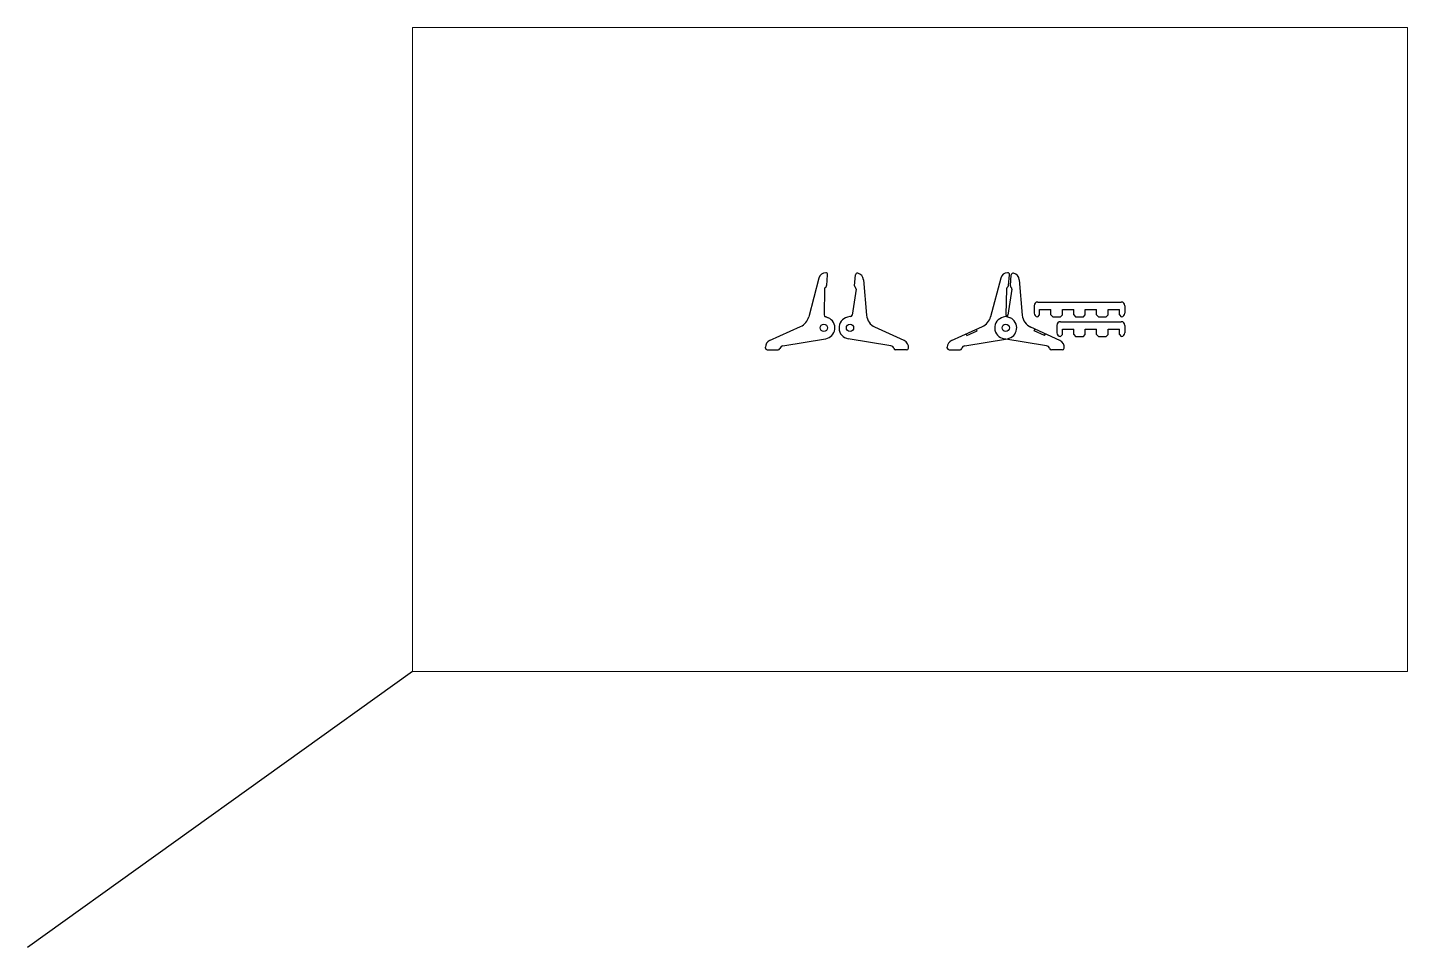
# Paper-space layout 'Sheet1' of a CAD drawing. Header units: inches. Extents: x -6.6 to 17, y -4.7 to 11.
# The model-space entities are those that its viewports show. They can reach past a viewport. Long polylines and large blocks are cut down to what shows.
import ezdxf

# ---------------------------------------------------------------- set-up
doc = ezdxf.new("R2010")
doc.units = ezdxf.units.IN
doc.header["$MEASUREMENT"] = 0
doc.layers.add('CUT', color=1, linetype='Continuous')
doc.layers.add('ETCH', color=5, linetype='Continuous')

# ---------------------------------------------------------------- blocks, each defined once
blk = doc.blocks.new('BackHolder')
at = {"layer": 'CUT'}
for p, q in [((0.079, 0.72), (0.095, 0.906)), ((0.231, 0.822), (0.282, 0.218)), ((0.103, 0.662), (0.037, 0.219)), ((-0.003, 0.192), (-0.044, 0.182)), ((0.927, -0.217), (0.427, 0.011)), ((0.698, -0.304), (-0.03, -0.185)), ((0.968, -0.375), (0.779, -0.375))]:
    blk.add_line(p, q, dxfattribs=at)
blk.add_circle((0, 0), 0.0625, dxfattribs=at)
for centre, radius, start, end in [((0.11, 0.717), 0.0312, 175, 233.4665), ((0.126, 0.903), 0.0312, 78.0063, 175), ((0.107, 0.811), 0.125, 4.8156, 78.0063), ((0.073, 0.667), 0.0312, 351.4237, 53.4665), ((0, 0), 0.188, 103.5126, 260.7225), ((0.004, 0.162), 0.0312, 88.2033, 103.5126), ((0.006, 0.224), 0.0312, 268.2033, 351.4237), ((0.531, 0.239), 0.25, 184.8156, 245.4832), ((0.875, -0.33), 0.125, 351.7989, 65.4832), ((0.688, -0.366), 0.0625, 13.4895, 80.7225), ((0.779, -0.344), 0.0312, 193.4895, 270), ((0.968, -0.344), 0.0312, 270, 351.7989)]:
    blk.add_arc(centre, radius, start, end, dxfattribs=at)
blk = doc.blocks.new('FrontHolder')
at = {"layer": 'CUT'}
for p, q in [((-0.085, 0.85), (-0.26, 0.188)), ((0.048, 0.722), (0.064, 0.909)), ((0.013, 0.67), (0.002, 0.222)), ((-0.927, -0.217), (-0.398, 0.025)), ((0.037, 0.188), (0.075, 0.172)), ((-0.7, -0.304), (0.03, -0.185)), ((-1, -0.344), (-1, -0.33)), ((-0.969, -0.375), (-0.781, -0.375))]:
    blk.add_line(p, q, dxfattribs=at)
blk.add_circle((0, 0), 0.0625, dxfattribs=at)
for centre, radius, start, end in [((0.036, 0.818), 0.125, 91.9937, 165.1844), ((0.016, 0.725), 0.0312, 296.5335, 355), ((0.033, 0.911), 0.0312, 355, 91.9937), ((0.044, 0.669), 0.0312, 116.5335, 178.5763), ((-0.502, 0.252), 0.25, 294.5168, 345.1844), ((0.033, 0.222), 0.0312, 178.5763, 261.7967), ((0.024, 0.16), 0.0312, 66.4874, 81.7967), ((0, 0), 0.188, 279.2775, 66.4874), ((-0.875, -0.33), 0.125, 114.5168, 180), ((-0.969, -0.344), 0.0312, 180, 270), ((-0.781, -0.344), 0.0312, 270, 346.2338), ((-0.69, -0.366), 0.0625, 99.2775, 166.2338)]:
    blk.add_arc(centre, radius, start, end, dxfattribs=at)

msp = doc.modelspace()

# ---------------------------------------------------------------- linework, layer by layer
at = {"layer": 'CUT'}
for p, q in [((30.037, 8.258), (31.464, 8.258)), ((29.974, 8.196), (29.974, 8.071)), ((30.037, 8.008), (30.068, 8.04)), ((30.068, 8.04), (30.068, 8.133)), ((30.068, 8.133), (30.263, 8.133)), ((30.263, 8.04), (30.263, 8.133)), ((30.263, 8.04), (30.294, 8.008)), ((30.427, 8.008), (30.458, 8.04)), ((30.458, 8.04), (30.458, 8.133)), ((30.458, 8.133), (30.653, 8.133)), ((30.653, 8.04), (30.653, 8.133)), ((30.653, 8.04), (30.684, 8.008)), ((30.817, 8.008), (30.848, 8.04)), ((30.848, 8.04), (30.848, 8.133)), ((30.848, 8.133), (31.043, 8.133)), ((31.043, 8.04), (31.043, 8.133)), ((31.043, 8.04), (31.074, 8.008)), ((31.207, 8.008), (31.238, 8.04)), ((31.238, 8.04), (31.238, 8.133)), ((31.238, 8.133), (31.433, 8.133)), ((31.433, 8.04), (31.433, 8.133)), ((31.433, 8.04), (31.464, 8.008)), ((31.527, 8.196), (31.527, 8.071)), ((29.003, 7.767), (28.99, 7.795)), ((29.977, 7.767), (29.99, 7.795)), ((30.037, 8.008), (30.037, 8.008)), ((30.294, 8.008), (30.427, 8.008)), ((30.364, 7.86), (30.364, 7.735)), ((30.427, 7.922), (31.464, 7.922)), ((30.458, 7.797), (30.653, 7.797)), ((30.458, 7.704), (30.458, 7.797)), ((30.653, 7.704), (30.653, 7.797)), ((30.684, 8.008), (30.817, 8.008)), ((30.848, 7.704), (30.848, 7.797)), ((30.848, 7.797), (31.043, 7.797)), ((31.043, 7.704), (31.043, 7.797)), ((31.074, 8.008), (31.207, 8.008)), ((31.238, 7.704), (31.238, 7.797)), ((31.238, 7.797), (31.433, 7.797)), ((31.433, 7.704), (31.433, 7.797)), ((31.464, 8.008), (31.464, 8.008)), ((31.527, 7.86), (31.527, 7.735)), ((28.826, 7.686), (28.813, 7.714)), ((28.826, 7.686), (29.003, 7.767)), ((30.154, 7.686), (29.977, 7.767)), ((30.154, 7.686), (30.167, 7.714)), ((30.427, 7.672), (30.458, 7.704)), ((30.427, 7.672), (30.427, 7.672)), ((30.653, 7.704), (30.684, 7.672)), ((30.684, 7.672), (30.817, 7.672)), ((30.817, 7.672), (30.848, 7.704)), ((31.043, 7.704), (31.074, 7.672)), ((31.074, 7.672), (31.207, 7.672)), ((31.207, 7.672), (31.238, 7.704)), ((31.433, 7.704), (31.464, 7.672)), ((31.464, 7.672), (31.464, 7.672))]:
    msp.add_line(p, q, dxfattribs=at)
for centre, start, end in [((30.037, 8.196), 90, 180), ((31.464, 8.196), 0, 90), ((30.037, 8.071), 180, 270), ((31.464, 8.071), 270, 0), ((30.427, 7.86), 90, 180), ((31.464, 7.86), 0, 90), ((30.427, 7.735), 180, 270), ((31.464, 7.735), 270, 0)]:
    msp.add_arc(centre, 0.0625, start, end, dxfattribs=at)

# ---------------------------------------------------------------- block references
at = {"layer": 'ETCH'}
for name, p in [('FrontHolder', (26.383, 7.817)), ('BackHolder', (26.829, 7.817)), ('FrontHolder', (29.49, 7.817)), ('BackHolder', (29.49, 7.817))]:
    msp.add_blockref(name, p, dxfattribs=at)

psp = doc.layouts.new('Sheet1')

# ---------------------------------------------------------------- linework, layer by layer
at = {"layer": 'CUT', "color": 30, "true_color": 0xf8991e}
psp.add_line((0, 0), (-6.576, -4.717), dxfattribs=at)

# ---------------------------------------------------------------- viewports
at = {"layer": '0', "view_target_point": (23.853, -22.744)}
psp.add_viewport(center=(8.5, 5.5), size=(17, 11), view_center_point=(4, 30.192), view_height=11, dxfattribs=at)

doc.saveas('drawing.dxf')
